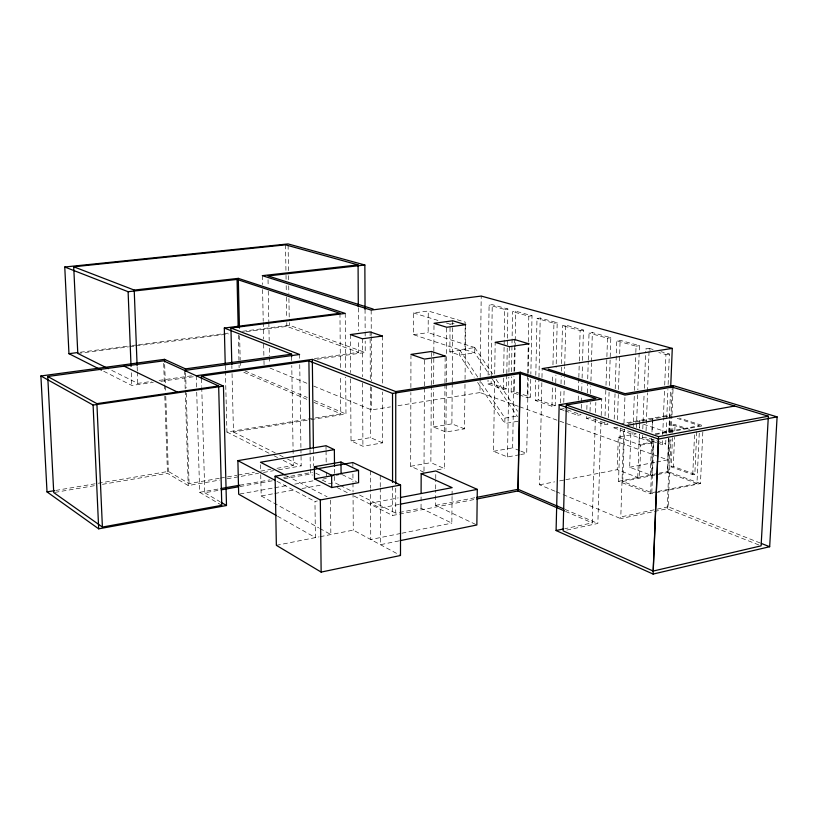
<?xml version="1.0" encoding="UTF-8"?>
<svg xmlns="http://www.w3.org/2000/svg" width="818" height="818" viewBox="0 0 818 818"><rect width="100%" height="100%" fill="white"/><g stroke="black" fill="none" stroke-linecap="round" stroke-linejoin="round"><path stroke-width="0.61" stroke-dasharray="4.09 3.07" d="M452.068 496.526L451.833 523.131L421.045 508.223L395.738 513.162L395.738 487.835M423.99 472.262L410.687 466.28L410.861 392.548M410.881 387.466L410.953 355.687M446.413 323.038L450.074 324.163L449.849 351.852L459.552 355.073L474.757 352.844L474.818 347.558L459.604 349.756L413.417 334.664L413.479 312.936L428.264 311.014L465.176 322.118L464.972 349.664L474.757 352.844L489.461 374.818M421.045 508.223L421.096 494.645M424 470.984L424.368 387.067M424.368 385.799L424.491 359.092M474.818 347.558L428.151 332.64L428.264 311.014M444.951 384.194L444.317 468.53L430.861 462.64L431.28 385.963M431.28 384.685L431.423 357.855M431.434 356.576L431.464 351.464M464.992 384.388L464.522 428.847L445.922 432.037L433.407 426.976L433.622 389.051M433.652 383.99L433.837 352.394M433.837 351.126L434 323.314M475.708 524.44L435.595 505.391L435.687 490.094M435.697 488.816L435.749 479.89M435.759 478.612L435.789 473.52M444.951 382.916L445.156 356.075M445.922 432.037L446.291 383.478M446.301 382.211L446.72 327.261M464.522 428.847L451.884 423.857L452.231 383.141M452.242 381.863L452.712 325.881M452.722 324.603L452.763 320.789M452.078 495.258L452.119 490.186M465.043 379.307L465.616 324.685M518.244 406.28L479.982 392.568L480.166 378.601M480.176 377.333L481.209 296.065M506.782 374.91L506.557 388.847L503.407 389.348L487.998 383.979L488.049 380.155M488.121 375.073L489.092 305.073L492.242 304.654L507.886 309.01L507.395 338.161M506.557 388.847L491.117 383.489L491.209 377.129M491.229 375.861L492.242 304.654M519.502 454.747L507.487 456.955L493.551 451.311L494.624 379.061M494.706 373.99L495.176 342.302M503.407 389.348L503.591 377.936M503.673 372.855L504.706 309.439L489.092 305.073M517.896 421.28L504.818 423.53L504.911 418.1L480.514 381.3M506.802 373.642L507.375 339.429M507.487 456.955L508.837 377.118M508.919 372.047L509.348 346.699M518.039 394.44L511.158 392.047L511.424 376.73M511.516 371.628L512.559 311.638L515.749 311.208L532.027 315.748L530.851 374.225M519.675 450.646L512.651 447.865L513.909 376.484M514.001 371.382L514.563 339.511M530.749 379.317L530.381 397.119L514.317 391.536L514.594 376.239M514.686 371.137L515.095 348.182M515.115 346.914L515.207 341.812M515.228 340.533L515.749 311.208M530.381 397.119L527.201 397.64L527.651 374.726M527.682 373.458L528.285 342.906M528.305 341.638L528.817 316.188L512.559 311.638M520.698 454.532L526.71 453.428L528.203 378.253M528.305 373.151L528.878 343.846M555.637 387.855L555.207 405.728L551.986 406.27L535.279 400.452L535.698 380.268M535.8 375.227L536.997 318.478L540.228 318.028L557.191 322.752L556.117 367.435M555.207 405.728L538.469 399.92L538.929 378.499M538.96 377.241L540.228 318.028M554.901 491.168L539.624 484.788L541.853 382.64M541.966 377.538L542.16 368.591M551.986 406.27L552.457 386.137M552.579 381.106L552.723 374.808M552.958 364.746L553.929 323.212L536.997 318.478M555.759 382.752L555.933 375.094M563.878 410.411L560.391 409.204L560.524 404.133M560.555 402.865L560.892 388.928M561.025 383.867L561.209 376.27M561.332 371.198L561.496 364.869M561.526 363.601L562.467 325.605L565.729 325.135L583.428 330.073L582.518 362.916M563.786 402.323L564.103 389.675M564.236 384.613L564.43 377.016M564.461 375.748L564.676 366.893M564.717 365.626L565.729 325.135M560.391 409.204L563.622 408.652L581.077 414.706L577.815 415.268L577.886 412.742M578.234 400.094L578.367 395.033M578.51 389.981L578.817 378.601M578.847 377.333L579.267 362.159M579.297 360.891L580.136 330.544L562.467 325.605M581.25 408.386L581.394 403.335M581.424 402.067L581.598 395.759M581.741 390.707L581.956 383.121M582.089 378.069L582.477 364.174M586.588 418.325L589.86 417.753L608.06 424.072L604.758 424.654L586.588 418.325L586.659 415.779M586.843 409.409L587.099 400.503M587.314 392.865L587.569 383.959M587.723 378.867L588.234 361.045M588.265 359.767L589.032 333.038L592.344 332.558L610.821 337.701L609.277 385.963M590.044 411.393L590.299 402.497M590.565 393.591L590.79 385.963M590.933 380.871L591.455 363.069M591.486 361.801L592.344 332.558M595.34 418.877L592.222 522.886L564.809 528.694M595.535 412.538L595.841 402.395M566.833 530.054L597.856 523.469L600.995 421.884M601.189 415.534L601.7 399.031M604.758 424.654L604.839 422.108M605.044 415.759L605.841 390.329M606.005 385.237L607.477 338.202L589.032 333.038M608.265 417.722L609.113 391.045M613.919 427.845L617.232 427.252L636.24 433.847L632.897 434.46L613.919 427.845L614.001 425.319M614.206 419.01L615.034 393.785M615.208 388.734L616.772 340.799L620.126 340.298L639.431 345.677L637.835 389.767M617.478 419.685L618.326 394.491M618.49 389.45L620.126 340.298M618.296 437.17L640.709 445.115L639.492 478.141L617.212 469.675L618.296 437.17L630.811 434.879L653.337 442.743L652.058 475.626L629.666 467.242L630.811 434.879M702.826 432.016L700.443 483.53L650.627 493.786L618.531 481.311L620.422 425.156M758.756 544.921L667.181 508.745L620.729 518.612L623.827 429.225M624.001 423.111L624.952 396.219M656.69 491.73L651.813 492.733L622.764 481.475L624.563 429.123M632.897 434.46L632.989 431.935M633.173 426.894L633.306 423.111M633.357 421.853L634.298 395.37M634.482 390.329L635.78 353.754M635.831 352.497L636.056 346.198L616.772 340.799M636.465 427.548L637.651 394.797M637.754 477.477L639.339 434.358M639.574 428.019L639.85 420.411L639.666 428.049M639.431 434.389L639.062 444.532L651.68 442.17L651.823 438.376M656.476 442.671L642.467 437.794L642.559 435.258M642.805 428.908L644.124 393.356M644.308 388.274L645.678 351.454M646.056 430.83L647.488 392.783M647.539 391.515L649.165 348.386L645.77 348.918L650.514 350.237M650.32 474.982L651.731 438.346M651.977 432.037L652.508 418.141L652.069 432.068M650.627 493.786L652.856 436.27M651.813 492.733L653.899 439.174M665.842 440.258L665.688 444.072L662.314 444.706L662.519 439.624M662.723 434.552L663.388 418.039M663.439 416.771L664.513 390.104M664.717 385.033L665.934 354.552L658.817 352.568M666.108 433.918L666.67 419.971M666.721 418.704L667.907 389.532M668.122 384.46L669.359 354.02L661.046 351.699M656.66 461.986L667.703 459.828L668.592 438.305M668.848 431.976L670.566 390.186M699.247 433.203L696.956 483.458L667.386 472.579L668.776 438.601M669.032 432.313L669.656 417.211M700.443 483.53L667.703 471.516L669.052 438.867M669.308 432.589L670.034 415.012L621.68 423.663M667.181 508.745L670.065 439.061M670.32 432.722L672.212 387.108M760.229 543.009L668.163 506.802L670.975 439.164M671.23 432.783L671.926 416.188M671.977 414.92L673.03 389.399M696.762 431.771L694.84 474.256L692.744 474.675L671.23 466.873L672.447 437.691M672.662 432.61L672.979 424.992L675.075 424.614L689.533 429.389M694.84 474.256L673.316 466.464L674.543 437.293M674.809 430.953L675.075 424.614M692.744 474.675L694.646 432.17M668.163 506.802L621.015 516.915M398.939 540.903L380.39 544.696L380.258 487.988M657.917 491.475L696.956 483.458M400.687 533.459L370.748 539.512L370.564 489.491M401.935 533.213L451.833 523.131M618.531 481.311L657.774 473.499M659.011 473.244L667.703 471.516M622.764 481.475L667.386 472.579M671.23 466.873L673.316 466.464M276.361 545.33L318.969 536.905M320.155 536.669L353.274 530.115L400.493 555.494M354.143 496.117L392.579 515.483L475.524 499.256M539.624 484.788L554.635 481.863M559.645 480.892L564.645 479.91M565.903 479.675L617.212 469.675M629.666 467.242L655.433 462.221M435.595 505.391L475.595 497.589M398.959 504.44L380.309 508.029L370.615 503.162L398.202 497.906M640.709 445.115L653.337 442.743M655.412 434.552L703.112 425.728L679.482 418.07M642.467 437.794L645.821 437.17L656.343 440.82M276.975 481.332L314.961 501.424L317.353 500.984M437.149 469.849L444.317 468.53M655.29 433.847L699.595 425.667L676.885 418.284M260.738 474.737L261.167 495.953L273.549 493.704M274.787 493.479L295.84 489.655M302.036 488.54L323.09 484.716M332.507 483.009L329.276 483.591L320.993 479.42M410.687 466.28L430.861 462.64M493.551 451.311L512.651 447.865M628.285 423.387L669.707 415.953M239.919 493.98L273.601 487.927M274.848 487.702L288.56 485.248M294.797 484.123L314.756 480.544M323.13 479.031L326.341 478.458M196.719 392.211L199.674 492.303L219.725 488.755M239.776 485.207L269.838 479.89M283.621 477.456L312.445 472.354M201.739 387.517L204.776 492.773L219.858 490.105M239.971 486.536L272.65 480.749M283.958 478.745L310.359 474.062L312.486 475.135M98.293 483.254L168.344 471.424L189.07 483.571L219.214 478.336M220.461 478.121L236.791 475.289M238.048 475.064L254.378 472.231M260.656 471.148L270.707 469.399M276.985 468.305L293.314 465.473L291.781 365.574M102.485 484.328L167.465 473.325L188.222 485.555L219.592 480.084M227.128 478.775L258.508 473.305M263.529 472.436L273.57 470.687M278.59 469.808L301.177 465.882L300.942 449.419M350.605 378.877L351.024 440.892L362.916 446.26L382.558 442.886L382.466 392.016M54.99 492.375L94.98 485.595M504.911 418.1L517.927 415.881M55.767 490.432L97.045 483.458M351.024 440.892L370.513 437.599L382.558 442.886M433.407 426.976L451.884 423.857M535.279 400.452L538.469 399.92M511.158 392.047L514.317 391.536M225.4 371.167L226.934 432.037L340.779 413.867L340.462 375.677M232.046 373.662L233.467 432.016L309.715 419.818M310.973 419.614L345.973 414.01L345.697 377.088M313.672 386.065L371.525 409.93L390.442 406.894M398.008 405.687L479.982 392.568M487.998 383.979L491.117 383.489M665.934 354.552L669.359 354.02M636.056 346.198L639.431 345.677M607.477 338.202L610.821 337.701M580.136 330.544L583.428 330.073M449.849 351.852L464.972 349.664M111.759 370.39L137.792 383.386L151.555 381.454M159.06 380.39L192.843 375.636M314.46 358.529L358.55 352.323L358.488 339.654M103.743 371.26L131.79 385.442L153.263 382.415M160.849 381.341L193.692 376.709M317.445 359.245L365.237 352.507L365.186 341.096M553.929 323.212L557.191 322.752M413.417 334.664L428.151 332.64M450.074 324.163L456.362 323.304M528.817 316.188L532.027 315.748M504.706 309.439L507.886 309.01M80.358 352.21L131.023 345.677M132.291 345.513L137.352 344.859M138.62 344.695L228.549 333.079M242.486 331.28L289.347 325.237L365.237 352.507M77.792 353.437L128.467 346.883M129.735 346.72L134.806 346.065M136.074 345.902L228.559 333.938M246.3 331.648L286.842 326.402L358.55 352.323M649.165 348.386L653.919 349.715M413.479 312.936L440.319 321.167M672.979 424.992L686.22 429.378M643.643 424.286L666.067 431.863M657.508 441.229L665.688 444.072M519.185 394.838L527.201 397.64M565.044 410.82L577.815 415.268M657.641 443.08L662.314 444.706M519.44 406.71L667.703 459.828M520.851 451.107L526.71 453.428M269.981 368.049L307.762 383.632M556.076 491.659L561.956 494.103M563.132 494.593L620.729 518.612M245.083 370.953L307.261 397.487M314.296 400.493L345.973 414.01M565.013 509.399L597.856 523.469M243.846 372.292L308.079 399.838M313.918 402.344L340.779 413.867M565.535 511.414L592.426 522.968M342.18 474.624L356.413 481.577M233.467 432.016L275.226 452.896M279.736 455.156L283.12 456.843M287.639 459.102L301.177 465.882M315.799 473.193L321.075 475.82M339.184 484.88L334.654 482.62L334.521 467.395M340.308 485.442L352.752 491.669M359.542 495.064L395.738 513.162M226.934 432.037L269.684 453.571M274.183 455.841L277.558 457.538M283.181 460.37L293.314 465.473M337.19 487.579L347.364 492.702M286.453 475.718L327.108 496.782M261.167 495.953L318.683 527.815M319.787 528.428L330.85 534.553L330.503 498.53M277.588 516.219L315.4 537.61L314.961 501.424M204.776 492.773L219.981 501.69M199.674 492.303L221.79 505.319M474.737 347.568L492.61 374.092M496.086 379.409L517.528 411.219M492.262 379.01L517.477 416.679M477.722 377.098L459.604 349.756L459.552 355.073L474.174 377.19M477.661 382.456L504.818 423.53M131.289 372.773L131.79 385.442M137.168 366.996L137.312 370.779M137.363 372.037L137.792 383.386M164.684 364.439L165.379 384.818M165.43 386.096L165.604 391.188M165.778 396.28L168.344 471.424M163.682 363.376L164.377 383.601M164.428 384.859L164.643 391.178M164.817 396.239L167.465 473.325M185.614 372.701L186.085 387.988M186.248 393.09L189.07 483.571M184.612 370.442L185.216 389.419M185.246 390.687L188.222 485.555M201.484 378.642L201.698 386.249M196.228 375.748L196.565 387.149M225.277 366.096L225.369 369.9M231.862 366.055L231.923 368.591M239.623 335.779L240.185 360.022M240.216 361.29L240.359 367.671M238.355 334.951L238.938 360.196M239.06 365.237L239.112 367.763M260.533 464.757L260.635 469.747M268.048 279.746L268.161 286.085M268.253 291.157L268.825 321.597M268.846 322.865L269.183 340.625M269.316 348.233L269.459 355.84M269.49 357.108L269.603 363.458M262.322 275.666L262.496 284.531M262.598 289.603L263.212 321.269M263.243 322.537L263.56 339.01M263.662 344.081L263.877 355.482M263.979 360.544L264.081 365.615M291.637 356.73L291.699 360.523M288.1 245.196L288.488 270.605M288.57 275.686L288.652 280.768M288.734 285.85L288.846 293.478M288.928 298.56L289.224 317.609M289.306 322.691L289.347 325.237M285.533 244.848L285.942 270.329M286.024 275.431L286.085 279.255M286.188 285.625L286.29 291.995M286.372 297.087L286.699 317.476M286.781 322.578L286.842 326.402M299.603 354.491L299.654 358.284M299.746 364.613L300.932 448.152M313.417 449.338L313.621 465.8M310.042 449.91L310.278 467.702M310.288 468.98L310.359 474.062M326.004 445.728L326.034 449.511M326.055 450.769L326.188 463.356M326.27 472.17L326.31 475.943M345.237 313.417L345.656 370.718M339.961 313.314L340.4 368.049M358.315 307.977L358.437 330.779M352.844 462.538L352.875 466.362M352.916 474.021L352.967 481.669M352.977 482.947L353.039 491.863M353.039 493.142L353.274 530.115M350.319 334.582L350.564 372.548M370.125 331.914L370.298 380.298M370.329 386.669L370.513 437.599M370.493 470.861L370.554 488.254M365.053 309.398L365.145 330.953M365.155 332.22L365.165 336.024M362.394 338.775L362.579 376.709M362.609 383.029L362.916 446.26M382.364 336.045L382.446 384.378M380.237 475.452L380.258 486.73M371.167 310.104L371.239 330.329M371.249 331.587L371.26 335.38M371.27 336.638L371.423 380.861M371.444 387.18L371.525 409.93M392.568 486.24L392.579 515.483"/><path stroke-width="1.23" d="M395.738 484.031L395.748 391.577L312.312 359.388L196.228 375.748M400.554 485.033L400.493 555.494L321.147 572.089L276.361 545.33L275.104 476.219L352.844 462.538L400.554 485.033L320.329 499.962L275.104 476.219M421.096 493.407L421.178 473.653L435.81 470.964L477.293 489.379L476.853 524.982L400.176 540.647M564.369 510.913L517.947 490.964L520.136 373.55L392.528 393.427L308.907 360.922L201.412 376.106L201.484 378.642M563.837 508.898L518.091 489.307L520.279 372.241L395.748 391.577M548.224 369.184L625.044 393.683L673.194 385.564L777.1 416.883L769.666 546.721L653.112 574.072L556.087 530.534L559.175 404.787L595.954 398.591L520.136 373.55M520.279 372.241L601.7 399.031L566.332 405.012L563.111 530.851L653.173 571.056L761.098 545.851L768.347 416.219L672.212 387.108L624.962 395.094L542.16 368.591L672.284 348.407L670.668 387.66M653.173 571.056L658.5 436.648L566.332 405.012M653.112 574.072L658.459 439.051L559.175 404.787M673.091 388.121L673.194 385.564M556.087 530.534L563.561 528.949M476.771 499.011L517.947 490.964M476.843 497.344L518.091 489.307M400.206 504.205L477.293 489.379M400.718 497.436L452.139 487.651L421.178 473.653M658.459 439.051L777.1 416.883M658.5 436.648L768.347 416.219M102.403 527.058L221.79 505.319L218.651 385.984L163.6 360.85L47.741 376.484L53.743 492.579L102.403 527.058L96.902 403.642L47.741 376.484M291.637 356.73L291.607 354.194L185.492 368.877L164.51 359.347L40.9 375.973L47.015 491.904L98.692 528.827L226.494 505.514L223.447 386.116L201.412 376.106M331.73 487.559L358.601 482.651L358.54 470.411L340.983 462.047L314.378 466.71L314.521 478.847L331.73 487.559L331.607 475.227L314.378 466.71M626.159 425.544L734.676 406.025M331.607 475.227L358.54 470.411M314.521 478.847L333.836 475.391M336.259 474.951L338.672 474.522M220.972 488.53L239.776 485.207M221.116 489.88L238.713 486.761M334.511 466.127L334.358 449.634L260.482 462.252L285.329 475.125M47.015 491.904L54.52 490.647M276.484 515.596L238.672 494.205L237.885 460.636L326.004 445.728L334.358 449.634M96.902 403.642L218.651 385.984M40.9 375.973L93.099 405.053L223.447 386.116M184.612 370.442L299.603 354.491L230.942 327.998L231.831 364.787M365.053 309.398L364.859 265.012L288.079 243.928L64.765 267.005L68.957 353.683L77.822 352.538M225.247 364.828L224.316 328.049L339.961 313.314L237.067 279.419L128.109 291.709L64.765 267.005M230.942 327.998L345.237 313.417L238.304 278.365L134.213 290.073L73.712 266.78L77.792 353.437L108.354 368.693M358.304 306.709L358.079 264.899L262.322 275.666L371.167 310.104L481.209 296.065L672.284 348.407M364.859 265.012L267.977 275.942L373.243 309.081M73.712 266.78L285.533 244.848L358.079 264.899M224.316 328.049L291.607 354.194M761.405 543.479L769.666 546.721M124.111 366.178L177.22 391.986M68.957 353.683L101.493 370.125M237.885 460.636L274.746 480.146M221.064 502.324L226.494 505.514M93.099 405.053L98.692 528.827M128.109 291.709L131.044 366.444M134.213 290.073L137.117 365.728M164.51 359.347L164.602 361.893M185.492 368.877L185.574 371.423M238.304 278.365L239.449 328.12M237.067 279.419L238.181 327.384M312.312 359.388L313.396 448.07M308.907 360.922L310.032 448.632M320.329 499.962L321.147 572.089M340.983 462.047L341.086 474.092M392.528 393.427L392.558 482.426M445.156 356.075L424.491 359.092L410.953 354.419L431.464 351.464L445.156 356.075M528.878 343.846L509.348 346.699L495.176 342.302L514.563 339.511L528.878 343.846M382.364 336.045L362.394 338.775L350.319 334.582L370.125 331.914L382.364 336.045M465.616 324.685L446.72 327.261L434 323.314L452.763 320.789L465.616 324.685"/></g></svg>
